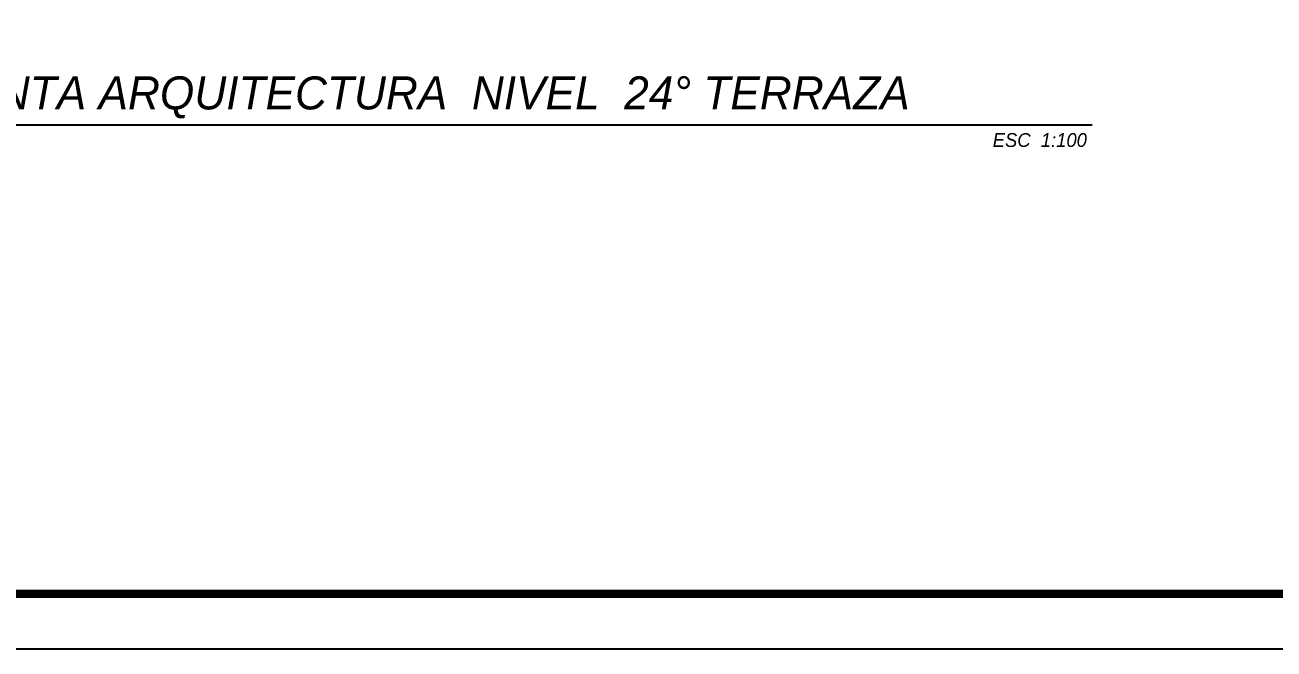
# Model space of a CAD drawing. Header units: millimetres. Extents: x 1217 to 2428, y 234 to 644.
# Drawn here: x 2350.31 to 2372.98, y 583.66 to 594.99 of the extents above; entities that cross this region are included whole.
import ezdxf

# ---------------------------------------------------------------- set-up
doc = ezdxf.new("R2010")
doc.units = ezdxf.units.MM
doc.layers.get('0').update_dxf_attribs({"lineweight": 5})
doc.layers.add('0.1', color=251, linetype='Continuous')
doc.styles.get("Standard").update_dxf_attribs({"font": 'arial.ttf'})

msp = doc.modelspace()

# ---------------------------------------------------------------- linework, layer by layer
at = {"layer": '0.1', "ltscale": 3, "elevation": 0}
msp.add_lwpolyline([(2338.46076, 583.66279), (2338.46076, 643.66279), (2428.46076, 643.66279), (2428.46076, 583.66279), (2338.46076, 583.66279)], dxfattribs=at)
at = {"layer": '0.1', "ltscale": 3, "const_width": 0.15, "elevation": 0}
msp.add_lwpolyline([(2339.46076, 584.66279), (2339.46076, 642.66279), (2427.46076, 642.66279), (2427.46076, 584.66279)], close=True, dxfattribs=at)
at = {"layer": '0.1', "ltscale": 3}
msp.add_lwpolyline([(2349.22406, 593.17679), (2369.67931, 593.17679)], dxfattribs=at)

# ---------------------------------------------------------------- texts
at = {"attachment_point": 5}
for s, insert, char_height, width in [('{\\fCentury Gothic|b0|i1|c0|p34; PLANTA ARQUITECTURA  NIVEL  24° TERRAZA}', (2357.22549, 593.67558, 0), 0.6, 22.5360253), ('{\\fCentury Gothic|b0|i1|c0|p34;ESC  1:100}', (2368.73082, 592.90028), 0.25, 16.0948265)]:
    msp.add_mtext(s, dxfattribs=dict(at, insert=insert, char_height=char_height, width=width))

doc.saveas('drawing.dxf')
